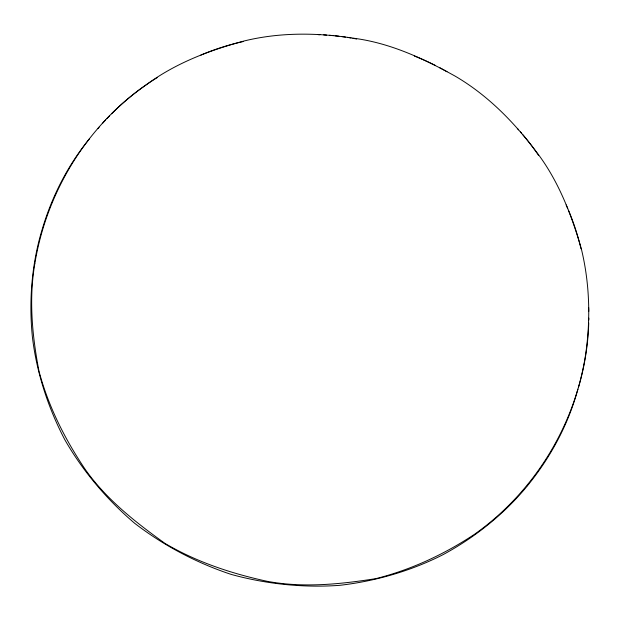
<?xml version="1.0" encoding="UTF-8"?>
<svg xmlns="http://www.w3.org/2000/svg" width="620" height="620" viewBox="0 0 620 620"><rect width="100%" height="100%" fill="white"/><g stroke="black" fill="none" stroke-linecap="round" stroke-linejoin="round"><path stroke-width="0.93" d="M588.667 307.559A202.562 156.434 -72.4 0 1 588.775 311.395M588.822 318.114A202.562 156.434 -72.4 0 1 588.798 320.029M588.736 322.873A202.562 156.434 -72.4 0 1 578.499 387.322M577.948 389.166A202.562 156.434 -72.4 0 1 577.104 391.925A202.562 146.731 -50.6 0 1 526.76 486.584M526.76 486.584A202.562 137.252 -30.2 0 1 443.346 554.497A202.562 129.441 -10.6 0 1 339.558 585.342A202.562 124.481 8.5 0 1 231.213 574.414A202.562 123.132 27.4 0 1 134.788 523.381A202.562 125.604 46.4 0 1 64.976 440.006A202.562 131.51 65.6 0 1 32.395 336.986A202.562 139.965 85.3 0 1 42.005 230.004A202.562 149.668 -73.9 0 1 89.381 138.911M517.336 128.433A202.562 170.787 57.4 0 1 518.599 129.836M520.49 131.959A202.562 170.787 57.4 0 1 521.73 133.393M522.962 134.834A202.562 170.787 57.4 0 1 538.501 155.302M566.145 204.902A202.562 164.881 83.8 0 1 567.711 208.444M568.47 210.226A202.562 164.881 83.8 0 1 581.002 248.767M318.013 34.658A202.562 171.911 0.1 0 1 319.912 34.72M323.702 34.898A202.562 171.911 0.1 0 1 326.546 35.069M329.39 35.278A202.562 171.911 0.1 0 1 333.188 35.603M335.079 35.797A202.562 171.911 0.1 0 1 338.861 36.216M341.69 36.565A202.562 171.911 0.1 0 1 345.441 37.092M347.316 37.378A202.562 171.911 0.1 0 1 351.036 37.983M352.888 38.316A202.562 171.911 0.1 0 1 356.647 39.021M414.377 56.048A202.562 173.259 28.9 0 1 435.263 65.387M439.495 67.58A202.562 173.259 28.9 0 1 446.989 71.742M97.859 128.65A202.562 159.146 -51.6 0 1 99.123 127.185M102.316 123.558A202.562 159.146 -51.6 0 1 105.57 119.986M106.896 118.583A202.562 159.146 -51.6 0 1 109.57 115.793M111.6 113.739A202.562 159.146 -51.6 0 1 157.472 77.461M200.896 55.064A202.562 166.958 -27 0 1 243.203 41.563M34.828 263.578C28.714 299.421 32.194 335.761 38.99 371.233C48.352 406.387 64.829 439.007 85.033 469.123C106.167 499.286 135.284 522.04 164.897 543.345C196.455 561.991 231.415 573.539 267.096 581.296C303.203 588.031 339.884 584.304 375.86 578.638C411.037 569.764 444.16 554.404 474.362 534.394C533.285 492.799 574.136 427.11 585.419 355.88C590.783 320.091 589.829 283.542 581.211 248.333C571.067 213.497 557.76 179.165 535.215 150.334C513.128 121.148 487.049 94.821 455.305 76.221C423.375 58.458 389.755 42.811 353.152 38.161C317.006 32.628 280.031 32.217 244.334 40.928C209.374 50.282 175.15 63.333 145.886 85.072C86.49 126.356 46.508 192.448 34.828 263.578"/></g></svg>
